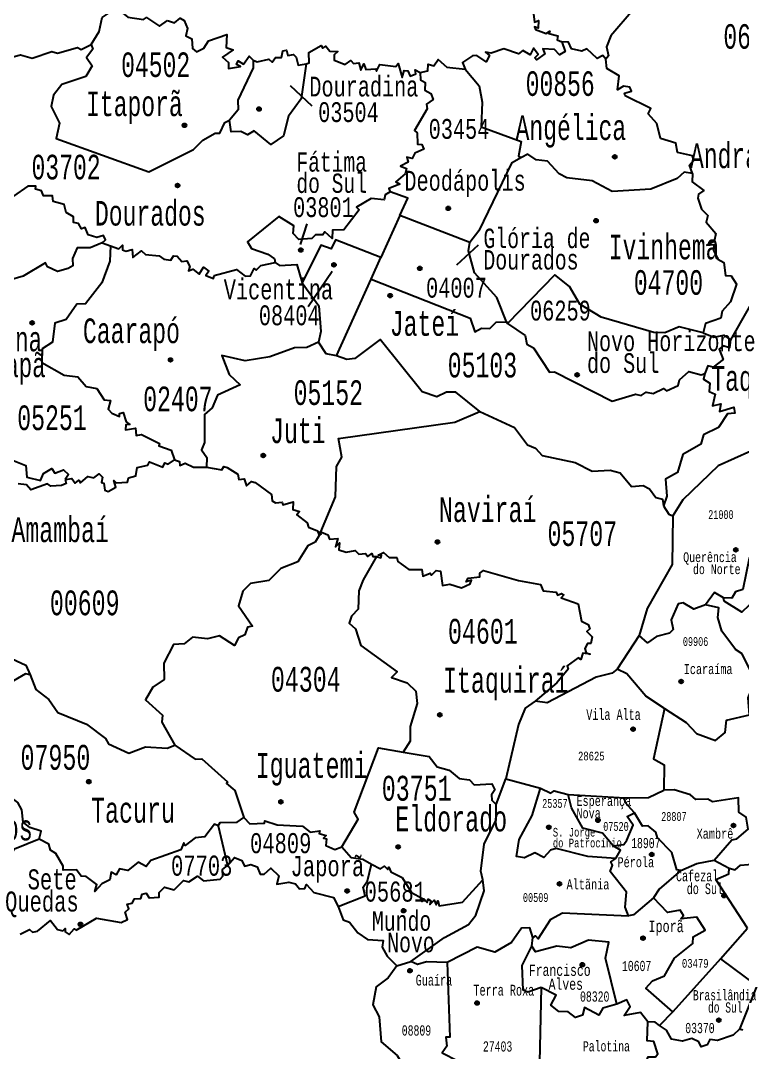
# Model space of a CAD drawing. Header units: millimetres. Extents: x 9851 to 10267, y 23387 to 23778.
# Drawn here: x 10038.98 to 10056.06, y 23482.06 to 23506.48 of the extents above; entities that cross this region are included whole.
import ezdxf
from ezdxf.enums import TextEntityAlignment as Align

# ---------------------------------------------------------------- set-up
doc = ezdxf.new("R2010")
doc.units = ezdxf.units.MM
doc.layers.add('3', color=7, linetype='Continuous')
doc.styles.add('MONOTXT', font='MONOTXT', dxfattribs={"height": 0.2})

# ---------------------------------------------------------------- blocks, each defined once
blk = doc.blocks.new('SEDE')
at = {"layer": '3', "color": 7, "linetype": 'Continuous'}
blk.add_circle((0, 0), 0.00451, dxfattribs=at)

msp = doc.modelspace()

# ---------------------------------------------------------------- linework, layer by layer
at = {"color": 7, "linetype": 'Continuous'}
for p, q in [((10045.883, 23504.46), (10045.369, 23504.939)), ((10047.954, 23501.872), (10047.504, 23500.877)), ((10049.612, 23501.228), (10047.954, 23501.872)), ((10045.603, 23501.186), (10045.76, 23501.673)), ((10040.913, 23501.225), (10041.112, 23501.154)), ((10057.208, 23501.436), (10055.78, 23498.93)), ((10049.808, 23501.171), (10049.294, 23500.691)), ((10047.276, 23500.365), (10047.504, 23500.877)), ((10045.786, 23499.714), (10046.355, 23500.552)), ((10046.455, 23498.545), (10047.276, 23500.365)), ((10050.483, 23499.355), (10050.504, 23499.315)), ((10053.62, 23491.932), (10053.1, 23491.129)), ((10050.238, 23487.929), (10050.464, 23488.534)), ((10050.464, 23488.534), (10051.285, 23488.315)), ((10051.938, 23488.164), (10053.277, 23488.084)), ((10043.653, 23487.426), (10043.88, 23486.483)), ((10055.397, 23486.612), (10055.746, 23486.424)), ((10055.544, 23484.278), (10056.183, 23485.003)), ((10051.082, 23484.571), (10051.103, 23484.778)), ((10047.884, 23484.111), (10048.213, 23484.211)), ((10055.544, 23484.278), (10054.413, 23483.022)), ((10051.298, 23483.596), (10051.248, 23481.133)), ((10054.413, 23483.022), (10054.1, 23482.698)), ((10056.076, 23482.588), (10055.99, 23482.612))]:
    msp.add_line(p, q, dxfattribs=at)
for points in [[(10054.672, 23508.893), (10054.494, 23508.665), (10053.421, 23508.582), (10053.485, 23508.153), (10053.339, 23507.955), (10053.434, 23507.494), (10053.387, 23506.903), (10053.48, 23506.739), (10052.947, 23506.12), (10052.847, 23505.865), (10052.897, 23505.648), (10052.83, 23505.57)], [(10040.65, 23505.919), (10040.838, 23506.229), (10040.915, 23506.558), (10041.126, 23506.699), (10041.317, 23506.733), (10041.519, 23506.566), (10041.886, 23506.513), (10041.96, 23506.557), (10042.268, 23506.353), (10042.46, 23506.49)], [(10051.122, 23506.641), (10051.145, 23506.45), (10051.235, 23506.487), (10051.227, 23506.305), (10051.141, 23506.334), (10051.167, 23506.272), (10051.422, 23506.177), (10051.504, 23506.236), (10051.481, 23506.182), (10051.697, 23506.122), (10051.682, 23506.031), (10051.789, 23505.98)], [(10042.46, 23506.49), (10042.624, 23506.431), (10042.758, 23506.539), (10042.848, 23506.49), (10042.933, 23506.296), (10042.893, 23506.123), (10043.036, 23506.052), (10043.052, 23505.824), (10043.141, 23505.744), (10043.32, 23505.835), (10043.43, 23506.008), (10043.864, 23506.158), (10043.844, 23505.845), (10044.014, 23505.793), (10043.757, 23505.622), (10043.904, 23505.494), (10043.9, 23505.353), (10044.187, 23505.395), (10044.092, 23505.448), (10044.13, 23505.533), (10044.258, 23505.455), (10044.389, 23505.644), (10044.486, 23505.549)], [(10036.638, 23505.858), (10036.803, 23505.918), (10036.864, 23505.861), (10037.115, 23505.997), (10037.322, 23505.838), (10037.596, 23505.837), (10037.833, 23505.764), (10037.874, 23505.681), (10038.495, 23505.546), (10038.981, 23505.673), (10039.253, 23505.591), (10039.724, 23505.751), (10039.858, 23505.712), (10040.331, 23505.848), (10040.413, 23505.802), (10040.65, 23505.919)], [(10040.65, 23505.919), (10040.69, 23505.805), (10040.541, 23505.608), (10040.677, 23505.417), (10040.528, 23505.158), (10039.957, 23504.974), (10039.757, 23504.72), (10039.705, 23504.452), (10039.898, 23504.056), (10039.82, 23503.692), (10042.019, 23502.903), (10043.074, 23503.429), (10043.29, 23503.655), (10043.582, 23503.822), (10043.696, 23503.823), (10043.816, 23504.073), (10043.928, 23504.127)], [(10045.742, 23505.458), (10045.808, 23505.488), (10045.804, 23505.728), (10046.095, 23505.896), (10046.133, 23505.832), (10046.205, 23505.881), (10046.301, 23505.761), (10046.49, 23505.75), (10046.399, 23505.672), (10046.402, 23505.547), (10046.662, 23505.448), (10046.792, 23505.54), (10046.855, 23505.469), (10046.982, 23505.482), (10047.029, 23505.309), (10047.102, 23505.457), (10047.147, 23505.323), (10047.385, 23505.345), (10047.402, 23505.286), (10047.479, 23505.444), (10047.862, 23505.398), (10047.918, 23505.47), (10048.01, 23505.135), (10048.06, 23505.304), (10048.145, 23505.297), (10048.201, 23505.167), (10048.331, 23505.221), (10048.322, 23505.315), (10048.44, 23505.259)], [(10051.789, 23505.98), (10051.866, 23505.75), (10051.735, 23505.677), (10051.612, 23505.803), (10051.338, 23505.816), (10051.385, 23505.701), (10051.187, 23505.554), (10051.153, 23505.6), (10051.23, 23505.68), (10051.12, 23505.833), (10051.037, 23505.675), (10050.865, 23505.779), (10050.761, 23505.695), (10050.414, 23505.818), (10050.12, 23505.71), (10049.984, 23505.739), (10050.079, 23505.655), (10049.995, 23505.504), (10049.779, 23505.66), (10049.672, 23505.646), (10049.439, 23505.491), (10049.502, 23505.337)], [(10052.83, 23505.57), (10052.763, 23505.658), (10052.625, 23505.584), (10052.383, 23505.817), (10052.266, 23505.759), (10052.015, 23505.814), (10051.945, 23505.976), (10051.789, 23505.98)], [(10044.486, 23505.549), (10044.578, 23505.505), (10044.859, 23505.574), (10044.935, 23505.501), (10045.01, 23505.608), (10045.158, 23505.611), (10045.189, 23505.77), (10045.27, 23505.786), (10045.304, 23505.654), (10045.439, 23505.684), (10045.502, 23505.62), (10045.551, 23505.431), (10045.742, 23505.458)], [(10044.486, 23505.549), (10044.488, 23505.366), (10044.125, 23504.604), (10044.128, 23504.373), (10043.928, 23504.127)], [(10045.742, 23505.458), (10045.624, 23504.629), (10045.322, 23504.222), (10045.2, 23503.753), (10044.899, 23503.55), (10044.508, 23503.874), (10044.352, 23503.78), (10044.193, 23503.862), (10043.96, 23503.847), (10043.928, 23504.127)], [(10048.44, 23505.259), (10048.615, 23505.296), (10048.626, 23505.456), (10048.758, 23505.413), (10048.866, 23505.567), (10049.069, 23505.384), (10049.502, 23505.337)], [(10054.885, 23502.866), (10054.81, 23503.062), (10054.901, 23503.173), (10054.881, 23503.283), (10054.524, 23503.362), (10054.483, 23503.583), (10054.126, 23503.691), (10054.037, 23504.048), (10053.829, 23504.276), (10053.894, 23504.405), (10053.287, 23504.702), (10053.274, 23504.769), (10053.437, 23504.813), (10053.402, 23504.907), (10053.247, 23504.935), (10053.106, 23504.847), (10053.149, 23505.175), (10052.856, 23505.352), (10052.83, 23505.57)], [(10048.44, 23505.259), (10048.441, 23505.082), (10048.556, 23505.015), (10048.549, 23504.841), (10048.691, 23504.756), (10048.747, 23504.613), (10048.588, 23504.502), (10048.605, 23504.395), (10048.302, 23503.879), (10048.368, 23503.827), (10048.373, 23503.557), (10048.473, 23503.55), (10048.524, 23503.441), (10048.31, 23503.345), (10048.249, 23503.22), (10048.124, 23503.248), (10048.15, 23503.136), (10047.971, 23503.042), (10048.112, 23502.983), (10048.08, 23502.857), (10047.861, 23502.668), (10047.958, 23502.613), (10047.692, 23502.509), (10047.727, 23502.433)], [(10049.502, 23505.337), (10049.829, 23504.937), (10049.9, 23504.557), (10049.883, 23503.967), (10050.825, 23503.625), (10050.762, 23503.273), (10050.831, 23503.244)], [(10050.831, 23503.244), (10050.599, 23503.112), (10049.825, 23501.511), (10049.612, 23501.228)], [(10054.885, 23502.866), (10054.684, 23502.893), (10054.518, 23502.745), (10053.894, 23502.49), (10052.982, 23502.435), (10052.51, 23502.689), (10051.911, 23502.764), (10051.726, 23502.855), (10051.453, 23503.155), (10051.18, 23503.185), (10050.988, 23503.326), (10050.831, 23503.244)], [(10054.885, 23502.866), (10054.875, 23502.668), (10055.149, 23502.459), (10055.022, 23502.378), (10055.01, 23502.283), (10055.094, 23502.018), (10055.243, 23501.87), (10055.202, 23501.712), (10055.435, 23501.441), (10055.395, 23501.256), (10055.219, 23501.169), (10055.385, 23501.186), (10055.376, 23501.051), (10055.482, 23500.838), (10055.619, 23500.757), (10055.66, 23500.449), (10055.794, 23500.444), (10055.926, 23500.244), (10055.78, 23499.825), (10055.58, 23499.609), (10055.55, 23499.44), (10055.189, 23499.311), (10055.135, 23499.095)], [(10040.913, 23501.225), (10040.989, 23501.291), (10040.941, 23501.395), (10040.785, 23501.35), (10040.577, 23501.415), (10040.505, 23501.585), (10040.419, 23501.558), (10040.353, 23501.68), (10040.235, 23501.707), (10040.23, 23501.841), (10040.058, 23501.942), (10040.014, 23502.13), (10039.752, 23502.202), (10039.733, 23502.335), (10039.522, 23502.335), (10039.477, 23502.452), (10039.33, 23502.492), (10039.341, 23502.564), (10039.151, 23502.565), (10038.812, 23502.331)], [(10047.727, 23502.433), (10047.608, 23502.361), (10047.581, 23502.24), (10047.28, 23502.274), (10046.933, 23502.068), (10046.995, 23502.001), (10046.628, 23501.535), (10046.358, 23501.52), (10046.357, 23501.322), (10046.177, 23501.48), (10046.136, 23501.409), (10045.959, 23501.41), (10045.87, 23501.326), (10045.568, 23501.299), (10045.432, 23501.448), (10045.449, 23501.627), (10045.092, 23501.85), (10044.35, 23501.248), (10044.443, 23501.091), (10044.832, 23500.959), (10044.99, 23500.845), (10045.005, 23500.759)], [(10047.954, 23501.872), (10048.142, 23502.278), (10047.727, 23502.433)], [(10040.913, 23501.225), (10040.627, 23501.105), (10040.319, 23501.107), (10040.209, 23500.856), (10040.217, 23500.679), (10040.11, 23500.613), (10039.858, 23500.548), (10039.621, 23500.655), (10039.574, 23500.753), (10039.042, 23500.433), (10038.72, 23500.34)], [(10047.504, 23500.877), (10046.43, 23501.297), (10046.329, 23501.084), (10046.089, 23501.168), (10045.647, 23500.273)], [(10050.483, 23499.355), (10050.248, 23499.933), (10049.723, 23500.512), (10049.583, 23501.033), (10049.612, 23501.228)], [(10041.112, 23501.154), (10041.094, 23500.792), (10040.9, 23500.28), (10040.518, 23499.778), (10040.314, 23499.771), (10040.06, 23499.405), (10039.792, 23499.324), (10039.739, 23498.875), (10039.488, 23498.716), (10039.487, 23498.394), (10040.009, 23498.093), (10040.337, 23498.051), (10040.534, 23497.823), (10040.782, 23497.775), (10040.96, 23497.504), (10041.11, 23497.494), (10041.051, 23497.285), (10041.143, 23497.191), (10041.323, 23497.116), (10041.318, 23497.185), (10041.412, 23497.211), (10041.482, 23496.986), (10041.568, 23496.92), (10041.471, 23496.917), (10041.465, 23496.798), (10041.698, 23496.839), (10041.715, 23496.66), (10041.844, 23496.69), (10042.271, 23496.474), (10042.253, 23496.418), (10042.546, 23496.319), (10042.621, 23496.087)], [(10041.112, 23501.154), (10041.303, 23501.082), (10041.39, 23501.165), (10041.392, 23501.059), (10041.474, 23501.03), (10041.618, 23501.065), (10041.638, 23500.874), (10041.841, 23501.034), (10041.935, 23500.951), (10042.257, 23500.916), (10042.369, 23500.835), (10042.534, 23500.813), (10042.602, 23500.915), (10042.686, 23500.907), (10042.797, 23500.779), (10042.912, 23500.799), (10042.984, 23500.665), (10042.954, 23500.558), (10043.056, 23500.603), (10043.207, 23500.478), (10043.313, 23500.647), (10043.434, 23500.55), (10043.366, 23500.452), (10043.546, 23500.38), (10043.562, 23500.454), (10044.09, 23500.591), (10044.295, 23500.436), (10044.419, 23500.443), (10044.51, 23500.613), (10044.552, 23500.576), (10044.663, 23500.69), (10045.005, 23500.759)], [(10045.005, 23500.759), (10045.104, 23500.687), (10045.514, 23500.712), (10045.647, 23500.273)], [(10045.647, 23500.273), (10046.036, 23499.735), (10046.083, 23499.128), (10046.033, 23498.875)], [(10047.276, 23500.365), (10049.62, 23499.437), (10049.73, 23499.119), (10049.884, 23499.202), (10050.084, 23499.197), (10050.238, 23499.344), (10050.483, 23499.355)], [(10055.135, 23499.095), (10054.567, 23499.233), (10054.228, 23499.095), (10053.963, 23499.097), (10052.72, 23499.465), (10052.213, 23499.769), (10051.974, 23500.192), (10051.621, 23500.467), (10050.504, 23499.315)], [(10050.504, 23499.315), (10050.918, 23499.029), (10050.963, 23498.828), (10051.12, 23498.735), (10051.499, 23498.162), (10051.617, 23498.169), (10052.978, 23497.479), (10053.535, 23497.638), (10053.668, 23497.608), (10053.788, 23497.688), (10053.948, 23497.656), (10054.196, 23497.772), (10054.267, 23497.723), (10054.54, 23497.844), (10054.577, 23497.98), (10054.791, 23498.175), (10055.087, 23498.097), (10055.175, 23498.132)], [(10055.135, 23499.095), (10055.389, 23498.992), (10055.622, 23499.038), (10055.78, 23498.93)], [(10046.033, 23498.875), (10045.751, 23498.744), (10045.464, 23498.741), (10044.881, 23498.525), (10044.292, 23498.429), (10043.745, 23498.553), (10043.92, 23498.105), (10044.173, 23497.864), (10043.637, 23497.616), (10043.513, 23497.318), (10043.335, 23497.157), (10043.336, 23496.497), (10043.262, 23496.323), (10043.388, 23496.142), (10043.381, 23495.912)], [(10046.455, 23498.545), (10046.212, 23498.598), (10046.033, 23498.875)], [(10049.848, 23497.228), (10049.282, 23497.69), (10049.063, 23497.685), (10048.83, 23497.578), (10048.48, 23497.693), (10047.491, 23498.935), (10046.889, 23498.488), (10046.705, 23498.459), (10046.455, 23498.545)], [(10055.78, 23498.93), (10055.76, 23498.736), (10055.605, 23498.787), (10055.516, 23498.71), (10055.604, 23498.463), (10055.37, 23498.277), (10055.24, 23498.309), (10055.175, 23498.132)], [(10055.175, 23498.132), (10055.141, 23497.995), (10055.295, 23497.9), (10055.279, 23497.702), (10055.421, 23497.644), (10055.351, 23497.363), (10055.549, 23497.41), (10055.517, 23497.234), (10055.86, 23497.332), (10055.884, 23497.192), (10055.713, 23497.176), (10055.493, 23496.854), (10055.144, 23496.678), (10055.081, 23496.455), (10054.65, 23496.214), (10054.526, 23495.788), (10054.246, 23495.632), (10054.27, 23495.224), (10054.198, 23494.996)], [(10046.083, 23494.386), (10046.429, 23495.214), (10046.454, 23495.932), (10046.585, 23496.15), (10046.504, 23496.59), (10049.255, 23496.976), (10049.848, 23497.228)], [(10049.848, 23497.228), (10050.672, 23496.85), (10050.98, 23496.44), (10051.165, 23496.362), (10051.327, 23496.186), (10052.107, 23496.024), (10052.504, 23495.822), (10052.931, 23495.842), (10053.171, 23495.777), (10053.437, 23495.453), (10053.715, 23495.481), (10053.866, 23495.404), (10054.017, 23495.192), (10054.171, 23495.156), (10054.198, 23494.996)], [(10056.54, 23496.535), (10056.261, 23496.292), (10055.49, 23495.945), (10054.655, 23495.138), (10054.417, 23494.763)], [(10038.788, 23496.082), (10039.105, 23495.954), (10039.13, 23495.676), (10039.452, 23495.598), (10039.522, 23495.762), (10039.717, 23495.88), (10039.792, 23495.771), (10039.995, 23495.85), (10040.115, 23495.74), (10040.033, 23495.623)], [(10040.033, 23495.623), (10040.193, 23495.648), (10040.272, 23495.533), (10040.357, 23495.603), (10040.402, 23495.539), (10040.571, 23495.69), (10040.712, 23495.658), (10040.842, 23495.752), (10040.919, 23495.678), (10040.892, 23495.547), (10040.953, 23495.531), (10040.978, 23495.371), (10041.056, 23495.335), (10041.232, 23495.441), (10041.191, 23495.596), (10041.239, 23495.545), (10041.51, 23495.555), (10041.537, 23495.659), (10041.706, 23495.705), (10041.741, 23495.903), (10041.993, 23495.959), (10042.029, 23496.041), (10042.35, 23495.91), (10042.391, 23496.015), (10042.47, 23495.986), (10042.621, 23496.087)], [(10042.621, 23496.087), (10042.742, 23496.045), (10042.752, 23495.954), (10042.872, 23496.01), (10043.076, 23495.912), (10043.381, 23495.912)], [(10043.381, 23495.912), (10043.744, 23495.847), (10043.794, 23495.929), (10043.868, 23495.905), (10044.12, 23495.745), (10044.144, 23495.622), (10044.273, 23495.64), (10044.323, 23495.469), (10044.449, 23495.575), (10044.528, 23495.552), (10044.917, 23495.266), (10044.933, 23495.115), (10045.012, 23495.071), (10045.173, 23495.084), (10045.188, 23495.019), (10045.433, 23495.094), (10045.423, 23494.913), (10045.579, 23494.863), (10045.52, 23494.786), (10045.765, 23494.597), (10045.791, 23494.492), (10046.008, 23494.405), (10046.048, 23494.295)], [(10040.033, 23495.623), (10040.057, 23495.53), (10039.946, 23495.48), (10039.699, 23495.463), (10039.62, 23495.522), (10039.225, 23495.375), (10039.122, 23495.495), (10038.92, 23495.519)], [(10057.556, 23495.698), (10056.221, 23493.748), (10056.071, 23493.016), (10055.899, 23492.96), (10055.808, 23492.81), (10055.616, 23492.823)], [(10054.198, 23494.996), (10054.322, 23494.797), (10054.417, 23494.763)], [(10054.417, 23494.763), (10054.401, 23493.612), (10053.808, 23492.567), (10053.62, 23491.932)], [(10046.048, 23494.295), (10046.096, 23494.324), (10046.023, 23494.37), (10046.083, 23494.386)], [(10046.083, 23494.386), (10046.254, 23494.314), (10046.29, 23494.211), (10046.489, 23494.223), (10046.43, 23494.03), (10046.526, 23494.119), (10046.514, 23493.959), (10046.685, 23493.903), (10046.896, 23493.943), (10046.985, 23493.855), (10047.142, 23493.869), (10047.198, 23493.795), (10047.291, 23493.871), (10047.317, 23493.8), (10047.406, 23493.798)], [(10046.048, 23494.295), (10045.952, 23494.138), (10045.777, 23494.051), (10045.545, 23493.673), (10045.14, 23493.513), (10044.853, 23493.227), (10044.419, 23493.162), (10044.241, 23492.975), (10044.14, 23492.631), (10044.465, 23492.151), (10044.352, 23492.126), (10044.287, 23491.946), (10044.139, 23491.873), (10044.041, 23491.693), (10043.689, 23491.922), (10043.405, 23491.852), (10043.047, 23491.886), (10042.848, 23491.734), (10042.6, 23491.715), (10042.368, 23491.272), (10042.376, 23490.887), (10042.109, 23490.706), (10041.939, 23490.408), (10042.339, 23490.04), (10042.324, 23489.876), (10042.632, 23489.333)], [(10036.418, 23493.887), (10036.548, 23493.526), (10036.786, 23493.251), (10037.365, 23492.167), (10038.153, 23491.774), (10038.26, 23491.784), (10038.353, 23491.642), (10038.465, 23491.638), (10038.661, 23491.434), (10039.108, 23491.229), (10039.209, 23490.995)], [(10047.406, 23493.798), (10047.085, 23493.249), (10046.987, 23492.983), (10046.967, 23492.55), (10046.81, 23492.387), (10046.758, 23492.217), (10046.904, 23492.083), (10047.029, 23491.688), (10047.896, 23491.066), (10047.761, 23490.932), (10048.13, 23490.81), (10048.336, 23490.608), (10048.369, 23490.319), (10048.203, 23489.776), (10048.198, 23489.43), (10048.034, 23489.165)], [(10047.406, 23493.798), (10047.502, 23493.766), (10047.521, 23493.819), (10047.442, 23493.831), (10047.569, 23493.89), (10047.703, 23493.772), (10047.885, 23493.776), (10047.908, 23493.683), (10048.169, 23493.493), (10048.477, 23493.493), (10048.502, 23493.329), (10048.676, 23493.402), (10048.707, 23493.36), (10048.818, 23493.47), (10048.916, 23493.448), (10048.966, 23493.112), (10049.138, 23493.14), (10049.413, 23493.057), (10049.619, 23493.153), (10049.65, 23493.235), (10049.528, 23493.196), (10049.569, 23493.283), (10049.847, 23493.318), (10049.848, 23493.407), (10049.937, 23493.466), (10050.763, 23493.232), (10051.284, 23493.134), (10051.345, 23492.986), (10051.655, 23492.953), (10051.687, 23492.881), (10051.782, 23492.925), (10051.84, 23492.889), (10051.771, 23492.821), (10052.172, 23492.676), (10052.254, 23492.264), (10052.416, 23492.192), (10052.455, 23492.084), (10052.377, 23492.023), (10052.505, 23491.898), (10052.477, 23491.741), (10052.393, 23491.74), (10052.335, 23491.619), (10052.362, 23491.521), (10052.459, 23491.49), (10052.283, 23491.513), (10052.236, 23491.361), (10052.173, 23491.4), (10051.915, 23491.214), (10051.938, 23491.128), (10051.672, 23490.804), (10051.16, 23490.375)], [(10055.616, 23492.823), (10055.4, 23492.945), (10055.185, 23492.652)], [(10055.185, 23492.652), (10054.909, 23492.555), (10054.662, 23492.699), (10054.542, 23492.676), (10054.377, 23492.303), (10054.424, 23492.074), (10054.34, 23491.982), (10054.031, 23491.907), (10053.813, 23491.756), (10053.62, 23491.932)], [(10056.977, 23492.388), (10056.763, 23492.288), (10056.529, 23492.376), (10056.533, 23492.54), (10056.807, 23492.604), (10056.898, 23492.772), (10056.654, 23492.89), (10056.378, 23492.794), (10056.045, 23492.484), (10055.633, 23492.738), (10055.616, 23492.823)], [(10056.23, 23490.053), (10056.196, 23490.452), (10056.339, 23490.797), (10056.314, 23490.966), (10056.057, 23491.496), (10055.9, 23491.595), (10055.576, 23492.032), (10055.478, 23492.352), (10055.502, 23492.587), (10055.185, 23492.652)], [(10039.209, 23490.995), (10039.099, 23491.024), (10038.719, 23490.797), (10038.037, 23489.102)], [(10039.209, 23490.995), (10039.34, 23490.653), (10039.65, 23490.415), (10039.866, 23490.107), (10040.542, 23489.831), (10040.994, 23489.491), (10041.065, 23489.363), (10041.544, 23489.14), (10041.938, 23489.293), (10042.448, 23489.265), (10042.632, 23489.333)], [(10053.1, 23491.129), (10052.979, 23491.036), (10052.599, 23490.942), (10051.445, 23490.333), (10051.16, 23490.375)], [(10054.221, 23490.198), (10053.779, 23490.489), (10053.329, 23491.023), (10053.1, 23491.129)], [(10051.16, 23490.375), (10050.925, 23490.207), (10050.763, 23489.823), (10050.464, 23488.534)], [(10054.221, 23490.198), (10053.96, 23489.011), (10054.208, 23488.863), (10054.204, 23488.268)], [(10054.221, 23490.198), (10054.728, 23489.865), (10054.976, 23489.611), (10055.429, 23489.444), (10055.655, 23489.63), (10055.686, 23489.923), (10056.23, 23490.053)], [(10042.632, 23489.333), (10043.113, 23489.001), (10043.27, 23489.012), (10043.881, 23488.467), (10043.856, 23488.423), (10044.054, 23488.258), (10044.267, 23487.618)], [(10046.579, 23486.924), (10046.972, 23487.579), (10046.878, 23487.748), (10047.454, 23489.268), (10048.034, 23489.165)], [(10039.419, 23487.11), (10039.467, 23487.298), (10039.196, 23487.384), (10039.043, 23487.51), (10039.013, 23487.8), (10038.915, 23487.976), (10038.73, 23488.115), (10038.539, 23488.155), (10038.331, 23488.375), (10038.287, 23488.484), (10038.333, 23488.643), (10038.069, 23488.912), (10038.037, 23489.102)], [(10048.034, 23489.165), (10048.65, 23489.061), (10048.839, 23488.818), (10049.119, 23488.737), (10049.358, 23488.545), (10049.607, 23488.509), (10049.713, 23488.392), (10050.132, 23488.414), (10050.205, 23488.274), (10050.122, 23488.157), (10050.131, 23488.029), (10050.238, 23487.929)], [(10053.067, 23486.648), (10052.406, 23486.696), (10051.656, 23486.89), (10051.52, 23486.846), (10051.365, 23486.675), (10051.148, 23486.781), (10050.903, 23486.667), (10050.72, 23486.695), (10050.779, 23487.099), (10051.087, 23487.668), (10051.285, 23488.315)], [(10051.285, 23488.315), (10051.526, 23488.2), (10051.611, 23488.254), (10051.938, 23488.164)], [(10053.001, 23486.952), (10052.752, 23487.246), (10052.288, 23487.364), (10052.019, 23487.851), (10051.938, 23488.164)], [(10053.277, 23488.084), (10053.837, 23488.093), (10054.204, 23488.268)], [(10053.51, 23487.73), (10053.289, 23487.976), (10053.277, 23488.084)], [(10055.397, 23486.612), (10055.808, 23487.093), (10055.929, 23487.117), (10056.195, 23487.341), (10056.148, 23487.63), (10055.979, 23487.748), (10055.972, 23488.084), (10055.355, 23487.991), (10055.244, 23488.057), (10054.957, 23488.046), (10054.836, 23488.157), (10054.45, 23488.278), (10054.204, 23488.268)], [(10049.917, 23486.147), (10049.876, 23486.352), (10049.953, 23486.988), (10050.238, 23487.562), (10050.238, 23487.929)], [(10043.653, 23487.426), (10043.703, 23487.504), (10044.107, 23487.51), (10044.267, 23487.618)], [(10044.267, 23487.618), (10044.407, 23487.472), (10044.75, 23487.487), (10044.76, 23487.539), (10045.055, 23487.446), (10045.652, 23487.414), (10045.831, 23487.271), (10046.066, 23487.303), (10046.047, 23487.24), (10046.211, 23487.197), (10046.15, 23487.133), (10046.223, 23487.112), (10046.202, 23486.956), (10046.417, 23486.865), (10046.579, 23486.924)], [(10053.001, 23486.952), (10053.253, 23486.978), (10053.329, 23487.082), (10053.474, 23487.438), (10053.333, 23487.645), (10053.51, 23487.73)], [(10054.603, 23486.363), (10054.513, 23486.383), (10054.391, 23486.788), (10054.056, 23487.139), (10054.017, 23487.269), (10053.829, 23487.426), (10053.694, 23487.418), (10053.51, 23487.73)], [(10043.653, 23487.426), (10043.571, 23487.462), (10043.342, 23487.163), (10043.113, 23487.141), (10042.879, 23486.961), (10042.847, 23487.02), (10042.773, 23486.855), (10042.066, 23486.605), (10041.956, 23486.457), (10041.762, 23486.56), (10041.518, 23486.367), (10041.323, 23486.402), (10041.242, 23486.263), (10041.122, 23486.328), (10041.094, 23486.141), (10040.901, 23486.049), (10040.739, 23485.867), (10040.784, 23486.035), (10040.534, 23486.222), (10040.417, 23486.234), (10040.307, 23486.381), (10039.992, 23486.376), (10039.992, 23486.466), (10039.813, 23486.764), (10039.685, 23486.843), (10039.647, 23486.986), (10039.419, 23487.11)], [(10039.419, 23487.11), (10038.837, 23486.874), (10038.773, 23486.778), (10038.305, 23486.741), (10037.976, 23486.523), (10038.011, 23486.304), (10038.341, 23485.951), (10038.311, 23485.77), (10038.388, 23485.587), (10038.047, 23485.504), (10038.155, 23484.856)], [(10046.579, 23486.924), (10046.806, 23486.67), (10047.077, 23486.635), (10047.282, 23486.519)], [(10053.067, 23486.648), (10053.181, 23486.85), (10053.001, 23486.952)], [(10043.88, 23486.483), (10044.043, 23486.675), (10044.213, 23486.601), (10044.281, 23486.469), (10044.43, 23486.507), (10044.581, 23486.455), (10044.654, 23486.281), (10044.742, 23486.275), (10044.905, 23486.423), (10045.09, 23486.241), (10045.042, 23486.043), (10045.332, 23486.09), (10045.489, 23486.047), (10045.582, 23485.935), (10045.707, 23485.94), (10045.749, 23486.033), (10045.921, 23485.847), (10046.382, 23485.73), (10046.495, 23485.517)], [(10053.369, 23485.294), (10053.29, 23485.497), (10053.317, 23485.851), (10052.932, 23486.345), (10052.991, 23486.493), (10052.949, 23486.567), (10053.067, 23486.648)], [(10054.603, 23486.363), (10054.981, 23486.531), (10055.397, 23486.612)], [(10055.746, 23486.424), (10055.889, 23486.384), (10056.018, 23486.491), (10056.382, 23486.524), (10056.434, 23486.594), (10056.803, 23486.561), (10057.08, 23486.43), (10057.604, 23486.483), (10057.962, 23486.096), (10058.093, 23485.775), (10058.339, 23485.561), (10058.42, 23485.402), (10058.378, 23485.202)], [(10038.969, 23484.859), (10039.195, 23484.97), (10039.264, 23484.906), (10039.383, 23484.933), (10039.686, 23485.184), (10039.855, 23484.966), (10039.982, 23484.94), (10040.032, 23484.995), (10040.035, 23484.911), (10040.134, 23484.854), (10040.245, 23484.985), (10040.296, 23484.952), (10040.776, 23485.237), (10041.358, 23485.138), (10041.509, 23485.202), (10041.455, 23485.383), (10041.542, 23485.457), (10041.506, 23485.568), (10041.625, 23485.594), (10041.675, 23485.695), (10041.824, 23485.7), (10041.854, 23485.809), (10041.95, 23485.825), (10042.027, 23485.722), (10042.264, 23485.734), (10042.262, 23485.843), (10042.39, 23485.971), (10042.617, 23485.909), (10042.835, 23486.128), (10042.966, 23486.099), (10043.164, 23486.235), (10043.308, 23486.122), (10043.7, 23486.163), (10043.77, 23486.233), (10043.762, 23486.389), (10043.88, 23486.483)], [(10046.495, 23485.517), (10047.135, 23485.767), (10047.084, 23485.974), (10047.189, 23486.118), (10047.282, 23486.519)], [(10047.282, 23486.519), (10047.501, 23486.407), (10047.593, 23486.468), (10047.672, 23486.389), (10047.698, 23486.442), (10047.744, 23486.334), (10048.009, 23486.196), (10048.228, 23485.842), (10048.491, 23485.705), (10048.475, 23485.633), (10048.522, 23485.696), (10048.6, 23485.606), (10048.622, 23485.686), (10048.69, 23485.648), (10048.667, 23485.561), (10048.765, 23485.662), (10048.815, 23485.555), (10048.856, 23485.647), (10048.887, 23485.526), (10049.435, 23485.619), (10049.917, 23486.147)], [(10054.603, 23486.363), (10054.094, 23485.92), (10053.959, 23485.716)], [(10056.183, 23485.003), (10055.436, 23486.156), (10055.737, 23486.284), (10055.746, 23486.424)], [(10048.213, 23484.211), (10049.01, 23484.777), (10049.582, 23485.084), (10049.757, 23485.309), (10049.953, 23485.884), (10049.917, 23486.147)], [(10053.959, 23485.716), (10053.485, 23485.317), (10053.369, 23485.294)], [(10054.413, 23483.022), (10053.774, 23483.584), (10053.937, 23483.757), (10054.215, 23483.869), (10054.459, 23484.289), (10054.887, 23484.634), (10054.898, 23484.792), (10055.182, 23484.955), (10054.984, 23485.259), (10054.607, 23485.221), (10054.67, 23485.3), (10054.589, 23485.425), (10054.29, 23485.372), (10053.959, 23485.716)], [(10046.495, 23485.517), (10046.612, 23485.196), (10046.767, 23485.14), (10046.96, 23484.89), (10047.192, 23484.735), (10047.559, 23484.71), (10047.541, 23484.552), (10047.658, 23484.334), (10047.884, 23484.111)], [(10051.103, 23484.778), (10051.168, 23484.817), (10051.23, 23484.75), (10051.525, 23485.21), (10051.802, 23485.363), (10053.369, 23485.294)], [(10051.103, 23484.778), (10051.032, 23485.006), (10050.832, 23484.998), (10050.598, 23484.662), (10050.201, 23484.434), (10049.782, 23484.547), (10049.076, 23484.188)], [(10053.093, 23483.2), (10052.82, 23484.293), (10052.899, 23484.668), (10052.42, 23484.719), (10052.002, 23484.532), (10051.672, 23484.575), (10051.168, 23484.44), (10051.082, 23484.571)], [(10051.298, 23483.596), (10050.984, 23483.485), (10050.871, 23483.53), (10050.847, 23484.119), (10051.082, 23484.571)], [(10049.076, 23484.188), (10048.587, 23484.203), (10048.373, 23484.139), (10048.213, 23484.211)], [(10049.076, 23484.188), (10049.138, 23482.423), (10049.047, 23482.423), (10049.067, 23482.21), (10048.956, 23482.051), (10049.329, 23481.862), (10049.285, 23481.633), (10048.995, 23481.37), (10049.085, 23481.224), (10049.045, 23481.024)], [(10055.544, 23484.278), (10056.403, 23483.635), (10055.99, 23482.612)], [(10047.884, 23484.111), (10047.683, 23483.827), (10047.392, 23483.612), (10047.313, 23483.186), (10047.466, 23482.905), (10047.51, 23482.313), (10047.896, 23481.988), (10048.05, 23481.725), (10048.174, 23481.229), (10048.021, 23480.958)], [(10053.093, 23483.2), (10052.761, 23483.108), (10052.665, 23482.942), (10052.322, 23483.123), (10052.275, 23482.938), (10052.109, 23482.887), (10051.939, 23483.018), (10051.714, 23483.026), (10051.527, 23483.18), (10051.657, 23483.414), (10051.298, 23483.596)], [(10053.826, 23482.783), (10053.649, 23483.008), (10053.267, 23482.934), (10053.409, 23483.143), (10053.326, 23483.306), (10053.093, 23483.2)], [(10053.89, 23481.109), (10053.717, 23481.516), (10053.724, 23481.681), (10053.83, 23481.955), (10054.005, 23481.951), (10054.062, 23482.025), (10053.967, 23482.314), (10053.805, 23482.334), (10053.826, 23482.783)], [(10054.1, 23482.698), (10053.995, 23482.779), (10053.826, 23482.783)], [(10055.99, 23482.612), (10055.842, 23482.469), (10055.475, 23482.34), (10055.295, 23482.367), (10055.229, 23482.238), (10055.083, 23482.188), (10055.03, 23482.312), (10054.862, 23482.385), (10054.648, 23482.329), (10054.381, 23482.37), (10054.268, 23482.585), (10054.1, 23482.698)]]:
    msp.add_lwpolyline(points, dxfattribs=at)
for p in [(10044.624, 23504.391), (10042.858, 23504.005), (10053.041, 23503.26), (10042.697, 23502.582), (10049.102, 23502.038), (10052.599, 23501.746), (10045.613, 23501.052), (10046.397, 23500.702), (10048.427, 23500.618), (10047.727, 23499.974), (10039.255, 23499.33), (10042.53, 23498.452), (10052.152, 23498.099), (10044.724, 23496.188), (10048.847, 23494.143), (10055.908, 23493.957), (10054.613, 23490.838), (10048.902, 23490.049), (10053.474, 23489.71), (10040.594, 23488.468), (10045.141, 23487.991), (10052.644, 23487.555), (10051.481, 23487.388), (10055.852, 23487.432), (10047.916, 23486.924), (10053.916, 23486.746), (10046.71, 23485.882), (10051.735, 23486.049), (10055.627, 23485.771), (10048.044, 23485.413), (10040.397, 23485.091), (10053.71, 23484.763), (10052.274, 23484.135), (10048.194, 23483.993), (10049.783, 23483.227), (10055.505, 23482.824)]:
    msp.add_point(p, dxfattribs=at)

# ---------------------------------------------------------------- block references
at = {"color": 7, "linetype": 'Continuous', "zscale": 10}
for p, xscale, yscale, rotation in [((10044.624, 23504.391), 9.999979828546543, 9.999979828546543, 357.7636041282892), ((10042.858, 23504.005), 9.999989056995885, 9.999989056995885, 357.6883078756468), ((10053.041, 23503.26), 10.00002169298408, 10.00002169298408, 358.0570266909132), ((10042.697, 23502.582), 10.00001959385746, 10.00001959385746, 357.6511984622738), ((10049.102, 23502.038), 10.00002338206458, 10.00002338206458, 357.8834954144263), ((10052.599, 23501.746), 9.999978769492074, 9.999978769492074, 358.009765979354), ((10045.613, 23501.052), 9.999979702127892, 9.999979702127892, 357.7296936099005), ((10046.397, 23500.702), 10.00001163503996, 10.00001163503996, 357.7521298656388), ((10048.427, 23500.618), 10.00001351494213, 10.00001351494213, 357.8279591304947), ((10047.727, 23499.974), 10, 10, 357.7876399017442), ((10039.255, 23499.33), 10.00001808041735, 10.00001808041735, 357.4455705243338), ((10042.53, 23498.452), 9.999988191798629, 9.999988191798629, 357.5534548631759), ((10052.152, 23498.099), 10, 10, 357.9176625666368), ((10044.724, 23496.188), 10, 10, 357.5887092970074), ((10048.847, 23494.143), 10, 10, 357.7054017516143), ((10055.908, 23493.957), 10, 10, 357.9763984307249), ((10054.613, 23490.838), 9.999985947489606, 9.999985947489606, 357.8605264150352), ((10048.902, 23490.049), 9.999982616803981, 9.999982616803981, 357.6175436445549), ((10053.474, 23489.71), 10.00002288127105, 10.00002288127105, 357.7916492798054), ((10040.594, 23488.468), 10, 10, 357.2471148540473), ((10045.141, 23487.991), 9.999983623273978, 9.999983623273978, 357.420189764328), ((10052.644, 23487.555), 10.00001072289859, 10.00001072289859, 357.7118106058562), ((10051.481, 23487.388), 9.999989957863479, 9.999989957863479, 357.661872629943), ((10055.852, 23487.432), 10, 10, 357.8370340852285), ((10047.916, 23486.924), 10, 10, 357.5080596920465), ((10053.916, 23486.746), 10.00001266579321, 10.00001266579321, 357.7451878249578), ((10051.735, 23486.049), 9.999989635854005, 9.999989635854005, 357.6423794257284), ((10046.71, 23485.882), 10, 10, 357.4354182413605), ((10055.627, 23485.771), 10.00001749917563, 10.00001749917563, 357.7924490981), ((10048.044, 23485.413), 10, 10, 357.4789474554328), ((10040.397, 23485.091), 10, 10, 357.1586993440415), ((10053.71, 23484.763), 10, 10, 357.6936503902015), ((10052.274, 23484.135), 10, 10, 357.6215533469013), ((10048.194, 23483.993), 10.00001071379127, 10.00001071379127, 357.4525124376549), ((10049.783, 23483.227), 10.00001993375532, 10.00001993375532, 357.4997849833417), ((10055.505, 23482.824), 10.00002218683876, 10.00002218683876, 357.7235619317817)]:
    msp.add_blockref('SEDE', p, dxfattribs=dict(at, xscale=xscale, yscale=yscale, rotation=rotation))

# ---------------------------------------------------------------- texts
at = {"color": 7, "linetype": 'Continuous', "style": 'MONOTXT'}
for s, height, width, p in [('06200', 0.5805, 0.65, (10056.428, 23506.109)), ('04502', 0.5808, 0.65, (10042.177, 23505.44)), ('00856', 0.581, 0.65, (10051.75, 23504.993)), ('03504', 0.4693, 0.705886, (10046.74, 23504.318)), ('03504', 0.4693, 0.705886, (10046.74, 23504.318)), ('03454', 0.4695, 0.705881, (10049.355, 23503.92)), ('03454', 0.4695, 0.705881, (10049.355, 23503.92)), ('03702', 0.5818, 0.65, (10040.057, 23503.017)), ('03801', 0.4701, 0.705881, (10046.147, 23502.068)), ('03801', 0.4701, 0.705881, (10046.147, 23502.068)), ('04700', 0.5829, 0.649999, (10054.312, 23500.285)), ('04007', 0.4707, 0.70588, (10049.295, 23500.161)), ('04007', 0.4707, 0.70588, (10049.295, 23500.161)), ('06259', 0.471, 0.705882, (10051.756, 23499.62)), ('08404', 0.4709, 0.705883, (10045.338, 23499.508)), ('05103', 0.5841, 0.649999, (10049.91, 23498.329)), ('02407', 0.5841, 0.65, (10042.703, 23497.529)), ('05152', 0.584, 0.65, (10046.263, 23497.678)), ('05251', 0.5843, 0.649999, (10039.723, 23497.082)), ('21000', 0.2078, 0.666671, (10055.553, 23494.79)), ('05707', 0.5854, 0.649996, (10052.274, 23494.342)), ('00609', 0.5861, 0.650002, (10040.498, 23492.701)), ('04601', 0.5864, 0.65, (10049.92, 23492.028)), ('09906', 0.2083, 0.666667, (10054.954, 23491.785)), ('04304', 0.5869, 0.649998, (10045.729, 23490.893)), ('07950', 0.5877, 0.649998, (10039.805, 23489.045)), ('28625', 0.2057, 0.70589, (10052.487, 23489.075)), ('03751', 0.5881, 0.649996, (10048.354, 23488.313)), ('25357', 0.2089, 0.666671, (10051.625, 23487.954)), ('28807', 0.2089, 0.666658, (10054.441, 23487.643)), ('04809', 0.4754, 0.705882, (10045.136, 23487.013)), ('18907', 0.2404, 0.666663, (10053.776, 23487.015)), ('07703', 0.4755, 0.705882, (10043.267, 23486.48)), ('Japor%%227', 0.4756, 0.705881, (10046.242, 23486.41)), ('05681', 0.4758, 0.705886, (10047.847, 23485.867)), ('05681', 0.4758, 0.705881, (10047.847, 23485.867)), ('00509', 0.2092, 0.666658, (10051.17, 23485.725)), ('10607', 0.2409, 0.666678, (10053.559, 23484.106)), ('03479', 0.2064, 0.705878, (10054.946, 23484.167)), ('08320', 0.241, 0.666678, (10052.567, 23483.382)), ('08809', 0.2412, 0.666682, (10048.349, 23482.579)), ('03370', 0.2412, 0.666678, (10055.057, 23482.636)), ('27403', 0.2413, 0.666686, (10050.269, 23482.2))]:
    msp.add_text(s, height=height, dxfattribs=dict(at, width=width)).set_placement(p, align=Align.MIDDLE)
for s, height, width, p in [('Douradina', 0.4692, 0.705882, (10045.814, 23504.688)), ('Douradina', 0.4692, 0.705882, (10045.814, 23504.688)), ('Deod%%225polis', 0.46996, 0.705882, (10048.063, 23502.459)), ('Deod%%225polis', 0.46996, 0.705882, (10048.063, 23502.459)), ('Vicentina', 0.4708, 0.70588, (10043.789, 23499.885)), ('Vicentina', 0.4708, 0.70588, (10043.789, 23499.885)), ('Juti', 0.5845, 0.649997, (10044.885, 23496.482)), ('Navira%%237', 0.58531, 0.650001, (10048.882, 23494.615)), ('Amamba%%237', 0.58552, 0.649997, (10038.764, 23494.139)), ('Itaquira%%237', 0.58708, 0.649997, (10048.978, 23490.576)), ('Icara%%237ma', 0.23616, 0.705878, (10054.674, 23491.015)), ('Iguatemi', 0.588, 0.650001, (10044.544, 23488.558)), ('Eldorado', 0.5885, 0.65, (10047.846, 23487.292)), ('07520', 0.2089, 0.666671, (10052.769, 23487.304)), ('Alt%%227nia', 0.23703, 0.705878, (10051.901, 23485.918)), ('Ipor%%227', 0.2729, 0.705885, (10053.84, 23484.907)), ('Terra Roxa', 0.2558, 0.650005, (10049.697, 23483.404)), ('Palotina', 0.2413, 0.666674, (10052.287, 23482.084))]:
    msp.add_text(s, height=height, dxfattribs=dict(at, width=width)).set_placement(p)
for s, height, width, p in [('Itapor%%227', 0.58127, 0.650001, (10042.818, 23504.223)), ('Ang%%233lica', 0.58151, 0.65, (10053.311, 23503.658)), ('Caarap%%243', 0.5835, 0.649997, (10042.753, 23498.85)), ('Vila Alta', 0.2545, 0.649998, (10053.656, 23489.93)), ('Paranhos', 0.5886, 0.649999, (10039.269, 23487.079))]:
    msp.add_text(s, height=height, dxfattribs=dict(at, width=width)).set_placement(p, align=Align.RIGHT)
for s, height, width, p in [('Andradina', 0.5811, 0.649999, (10057.763, 23502.994)), ('Andradina', 0.5811, 0.649999, (10057.763, 23502.994)), ('Sete ', 0.4752, 0.705883, (10040.6, 23485.918)), ('Cafezal ', 0.2546, 0.650002, (10055.635, 23486.11)), ('do Sul', 0.2546, 0.650002, (10055.604, 23485.807)), ('Quedas', 0.4752, 0.705883, (10040.356, 23485.394))]:
    msp.add_text(s, height=height, rotation=359.9995, dxfattribs=dict(at, width=width)).set_placement(p, align=Align.RIGHT)
for s, height, rotation, width, p in [('F%%225tima ', 0.45529, 359.9982, 0.705881, (10045.508, 23502.909)), ('F%%225tima ', 0.45529, 359.9982, 0.705881, (10045.508, 23502.909)), ('do Sul', 0.4553, 359.9982, 0.705881, (10045.508, 23502.406)), ('do Sul', 0.4553, 359.9982, 0.705881, (10045.508, 23502.406)), ('Gl%%243ria de ', 0.4608, 359.9983, 0.705882, (10049.933, 23501.1)), ('Gl%%243ria de ', 0.4608, 359.9983, 0.705882, (10049.933, 23501.1)), ('Dourados', 0.4608, 359.9983, 0.705882, (10049.933, 23500.592)), ('Dourados', 0.4608, 359.9983, 0.705882, (10049.933, 23500.592)), ('Novo Horizonte ', 0.46652, 359.9987, 0.705882, (10052.385, 23498.659)), ('do Sul', 0.4665, 359.9987, 0.705882, (10052.385, 23498.144))]:
    msp.add_text(s, height=height, rotation=rotation, dxfattribs=dict(at, width=width)).set_placement(p)
for s, height, width, p in [('Dourados', 0.5821, 0.650001, (10043.36, 23502.214)), ('Xambr%%234', 0.2368, 0.705882, (10055.847, 23487.355)), ('P%%233rola', 0.2369, 0.705882, (10053.974, 23486.681))]:
    msp.add_text(s, height=height, dxfattribs=dict(at, width=width)).set_placement(p, align=Align.TOP_RIGHT)
for s, height, width, p in [('Ivinhema', 0.5824, 0.650001, (10052.899, 23501.416)), ('Jate%%237', 0.5832, 0.649999, (10047.718, 23499.606)), ('Taquarussu', 0.5829, 0.65, (10055.326, 23498.305)), ('Tacuru', 0.5882, 0.649999, (10040.648, 23488.086)), ('Gua%%237ra', 0.2557, 0.650002, (10048.331, 23483.898))]:
    msp.add_text(s, height=height, dxfattribs=dict(at, width=width)).set_placement(p, align=Align.TOP_LEFT)
for s, height, rotation, width, p in [('Laguna ', 0.5652, 359.9982, 0.65, (10039.806, 23499.221)), ('Laguna ', 0.5652, 359.9982, 0.65, (10039.806, 23499.221)), ('Carap%%227', 0.5652, 359.9982, 0.65, (10039.573, 23498.609)), ('Carap%%227', 0.5652, 359.9982, 0.65, (10039.573, 23498.609)), ('Quer%%234ncia ', 0.2305, 359.9984, 0.705877, (10056.069, 23493.897)), ('do Norte', 0.2305, 359.9984, 0.705877, (10056.018, 23493.612)), ('Mundo ', 0.4599, 359.9982, 0.70588, (10048.98, 23485.398)), ('Mundo ', 0.4599, 359.9982, 0.70588, (10048.98, 23485.398)), ('Novo', 0.4599, 359.9982, 0.70588, (10048.781, 23484.89)), ('Novo', 0.4599, 359.9982, 0.70588, (10048.781, 23484.89)), ('Francisco ', 0.266, 359.9984, 0.705882, (10052.633, 23484.137)), ('Alves', 0.266, 359.9984, 0.705882, (10052.289, 23483.808))]:
    msp.add_text(s, height=height, rotation=rotation, dxfattribs=dict(at, width=width)).set_placement(p, align=Align.TOP_RIGHT)
for s, height, width, p in [('Esperan%%231a', 0.23592, 0.705393, (10052.135, 23488.13)), ('Nova', 0.2359, 0.705393, (10052.135, 23487.839)), ('S. Jorge ', 0.2057, 0.705872, (10051.576, 23487.374)), ('do Patroc%%237nio', 0.20573, 0.705872, (10051.576, 23487.119))]:
    msp.add_text(s, height=height, rotation=359.9997, dxfattribs=dict(at, width=width)).set_placement(p, align=Align.TOP_LEFT)
at = {"color": 7, "linetype": 'Continuous', "style": 'MONOTXT', "width": 0.649995}
for s, p in [('Brasil%%226ndia ', (10055.71, 23483.292)), ('do Sul', (10055.657, 23483.003))]:
    msp.add_text(s, height=0.2427, rotation=359.9982, dxfattribs=at).set_placement(p, align=Align.CENTER)

doc.saveas('drawing.dxf')
